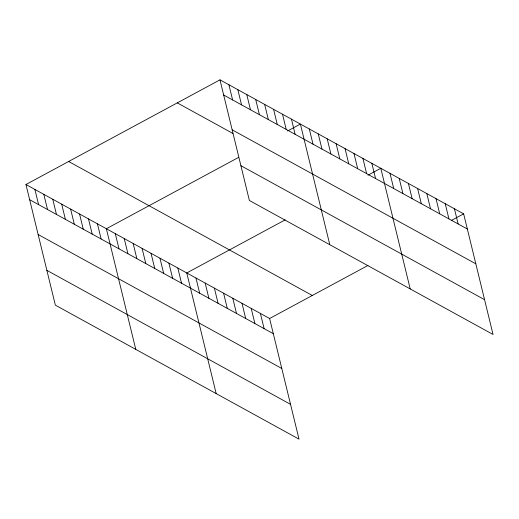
<?xml version="1.0" encoding="UTF-8"?>
<svg xmlns="http://www.w3.org/2000/svg" width="519" height="519" viewBox="0 0 519 519"><rect width="100%" height="100%" fill="white"/><g stroke="black" fill="none" stroke-linecap="round" stroke-linejoin="round"><path stroke-width="0.78" d="M25.95 184.517L269.614 318.51L299.022 439.152L55.358 305.159L25.95 184.517L219.978 79.848L463.642 213.841L493.05 334.483L249.386 200.49L219.978 79.848M238.682 157.354L106.363 228.736L135.77 349.378M287.578 130.976L300.384 124.067L329.792 244.709M285.139 219.887L186.769 272.949L216.176 393.59M367.99 175.195L380.797 168.286L410.205 288.927M269.614 318.51L367.984 265.443M451.549 220.367L463.642 213.841M223.676 95.029L467.34 229.015M232.162 129.828L475.826 263.821M177.29 102.879L232.96 133.487M240.9 165.691L484.564 299.677M68.638 161.493L312.302 295.48M29.648 199.692L273.312 333.685M38.134 234.497L281.798 368.484M46.872 270.354L290.543 404.346M454.436 208.781L458.134 223.955M445.231 203.72L448.929 218.895M436.025 198.654L439.723 213.834M426.819 193.593L430.517 208.768M417.613 188.533L421.311 203.708M408.408 183.473L412.112 198.647M399.202 178.406L402.906 193.587M390.003 173.346L393.7 188.52M371.857 163.375L375.561 178.549M362.924 158.457L366.628 173.631M353.99 153.546L357.688 168.72M345.057 148.635L348.755 163.809M336.124 143.718L339.822 158.898M327.191 138.807L330.888 153.981M318.251 133.896L321.955 149.07M309.318 128.978L313.015 144.159M291.451 119.156L295.149 134.33M282.518 114.245L286.216 129.419M273.584 109.327L277.282 124.502M264.645 104.416L268.349 119.591M255.711 99.505L259.409 114.68M246.778 94.588L250.476 109.762M237.845 89.677L241.543 104.851M228.911 84.766L232.609 99.94M260.408 313.444L264.113 328.618M251.202 308.383L254.907 323.558M242.003 303.323L245.701 318.497M232.797 298.263L236.495 313.437M223.592 293.196L227.29 308.37M214.386 288.136L218.084 303.31M205.18 283.076L208.878 298.25M195.974 278.015L199.672 293.19M177.835 268.038L181.533 283.212M168.902 263.127L172.6 278.301M159.969 258.209L163.667 273.39M151.029 253.298L154.733 268.472M142.096 248.387L145.794 263.561M133.162 243.469L136.86 258.65M124.229 238.558L127.927 253.733M115.296 233.647L118.994 248.822M97.423 223.819L101.127 238.993M88.49 218.908L92.187 234.082M79.556 213.997L83.254 229.171M70.623 209.079L74.321 224.253M61.69 204.168L65.388 219.342M52.756 199.257L56.454 214.431M43.817 194.34L47.521 209.52M34.883 189.429L38.581 204.603"/></g></svg>
